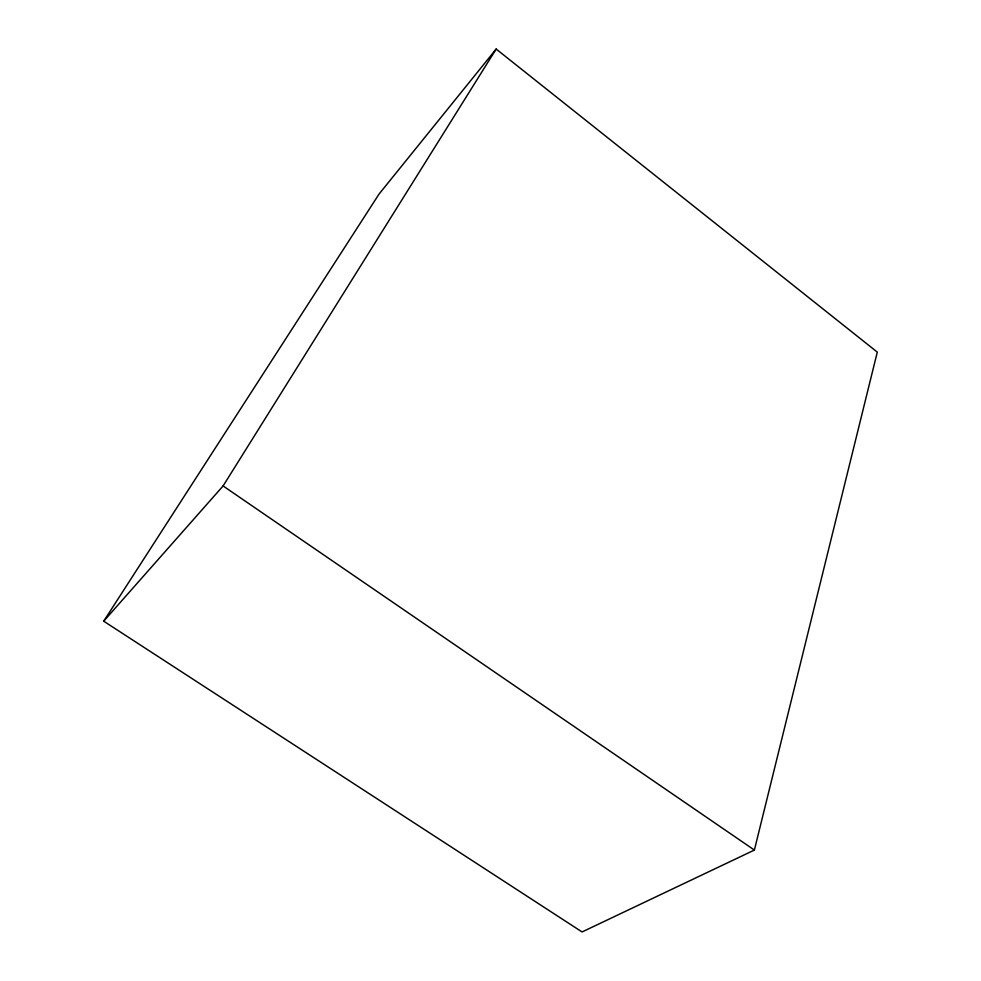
<?xml version="1.0" encoding="UTF-8"?>
<svg xmlns="http://www.w3.org/2000/svg" width="981" height="981" viewBox="0 0 981 981"><rect width="100%" height="100%" fill="white"/><g stroke="black" fill="none" stroke-linecap="round" stroke-linejoin="round"><path stroke-width="1.47" d="M754.377 850.061L877.296 352.118L496.165 49.05L379.046 194.066L103.704 621.194L582.076 931.95L754.377 850.061L223.092 485.951L103.704 621.194M223.092 485.951L496.165 49.05"/></g></svg>
